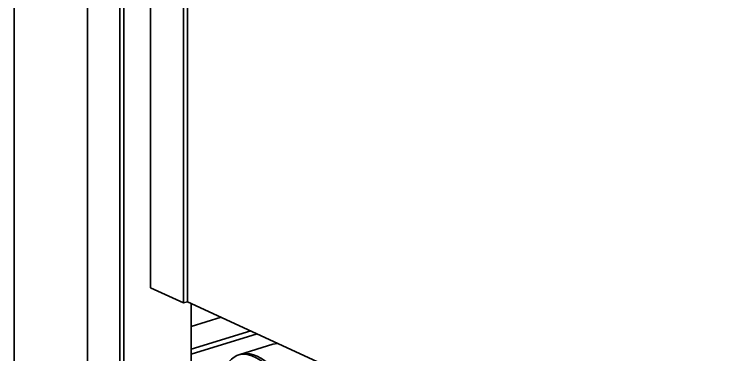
# Model space of a CAD drawing. Header units: millimetres. Extents: x -8400 to 8400, y -5940 to 5940.
# Drawn here: x 3358.5 to 3705.1, y 3546.7 to 3711.7 of the extents above; entities that cross this region are included whole.
import ezdxf

# ---------------------------------------------------------------- set-up
doc = ezdxf.new("R2010")
doc.units = ezdxf.units.MM
doc.layers.add('粗实线层', color=7, linetype='Continuous', lineweight=35)

msp = doc.modelspace()

# ---------------------------------------------------------------- linework, layer by layer
at = {"layer": '粗实线层', "linetype": 'Continuous', "lineweight": 35}
for points in [[(3358.493, 1285.787), (3358.493, 4866.968), (3391.124, 4876.938), (3444.236, 4852.438), (3440.497, 4851.295), (3444.236, 4852.438), (5462.492, 3921.43), (5515.604, 3896.93), (5482.974, 3886.961)], [(3444.236, 2019.891), (3444.236, 1271.256), (3411.605, 1261.286), (3411.605, 4842.468), (3410.313, 4843.064), (3409.946, 4843.293), (3409.764, 4843.552), (3409.781, 4843.819), (3409.997, 4844.074), (3410.394, 4844.296), (3432.959, 4853.718), (3433.439, 4854.012), (3433.607, 4854.352)], [(3409.747, 4843.663), (3409.747, 1262.481), (3409.893, 1262.163), (3410.313, 1261.883), (3411.605, 1261.286)], [(3424.658, 3852.116), (3424.658, 3579.161), (3440.591, 3571.811), (3440.591, 3844.766)], [(3442.549, 3845.365), (3442.549, 3572.409), (3440.591, 3571.811)], [(3394.038, 3739.247), (3394.038, 3328.418)], [(3442.557, 3572.405), (3902.669, 3360.158)], [(3444.236, 3571.606), (3444.236, 3526.617)], [(3458.948, 3564.847), (3444.24, 3560.353)], [(3444.237, 3549.356), (3473.286, 3558.231)], [(3444.237, 3547.016), (3476.345, 3556.826)], [(3444.241, 3547.017), (3476.336, 3556.823)], [(3483.954, 3551.787), (3467.899, 3546.882)], [(3486.336, 3552.21), (3485.127, 3552.069), (3483.954, 3551.787)]]:
    msp.add_lwpolyline(points, dxfattribs=at)
for centre, major_axis, ratio, start_param, end_param in [((3476.382, 3519.119), (-8.482, 27.762), 0.5850176, 4.2936911, 7.310187), ((3475.072, 3518.71), (-8.477, 27.774), 0.5851138, 4.3027352, 6.2430542)]:
    msp.add_ellipse(centre, major_axis=major_axis, ratio=ratio, start_param=start_param, end_param=end_param, dxfattribs=at)

doc.saveas('drawing.dxf')
